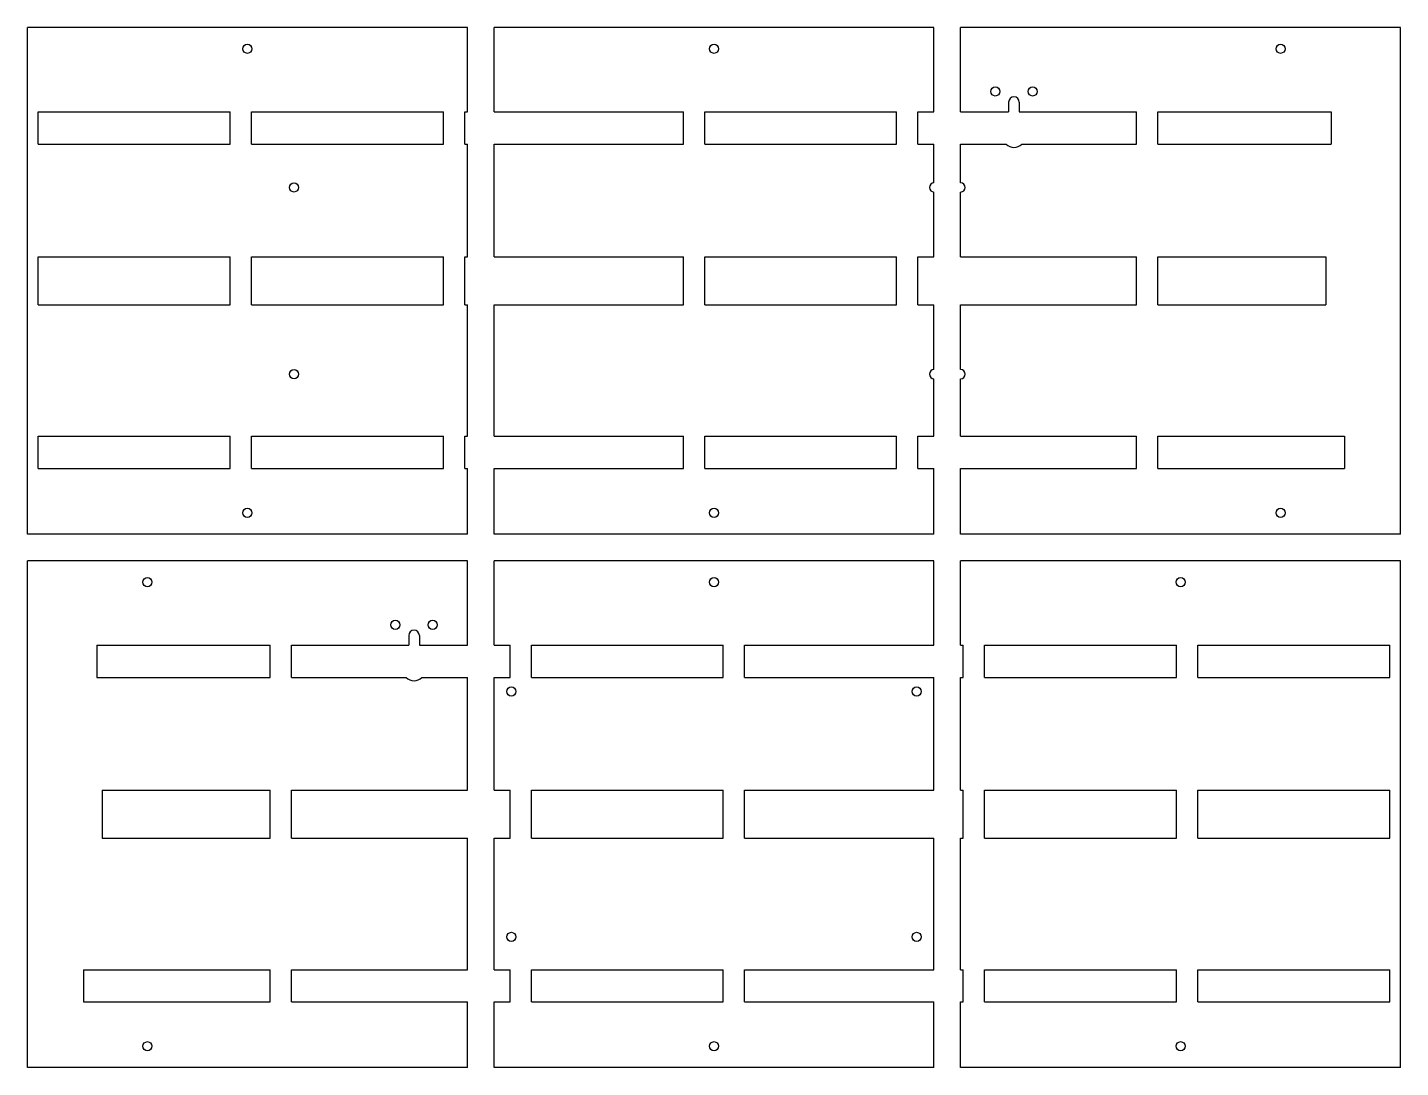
# Model space of a CAD drawing. Header units: millimetres. Extents: x 0 to 515, y 0 to 390.
import ezdxf

# ---------------------------------------------------------------- set-up
doc = ezdxf.new("R2010")
doc.units = ezdxf.units.MM
doc.layers.add('CUT', color=1, linetype='Continuous')

msp = doc.modelspace()

# ---------------------------------------------------------------- linework, layer by layer
at = {"layer": 'CUT'}
for p, q in [((0, 200), (0, 390)), ((165, 390), (0, 390)), ((165, 358.34), (165, 390)), ((175, 358.34), (175, 390)), ((340, 390), (175, 390)), ((340, 358.34), (340, 390)), ((350, 358.34), (350, 390)), ((515, 390), (350, 390)), ((515, 200), (515, 390)), ((368, 362), (368, 358.34)), ((372, 362), (372, 358.34)), ((4, 358.34), (76, 358.34)), ((4, 346.27), (4, 358.34)), ((76, 346.27), (76, 358.34)), ((84, 358.34), (156, 358.34)), ((84, 346.27), (84, 358.34)), ((156, 346.27), (156, 358.34)), ((164, 358.34), (165, 358.34)), ((164, 346.27), (164, 358.34)), ((175, 358.34), (246, 358.34)), ((246, 346.27), (246, 358.34)), ((254, 358.34), (326, 358.34)), ((254, 346.27), (254, 358.34)), ((326, 346.27), (326, 358.34)), ((334, 358.34), (340, 358.34)), ((334, 346.27), (334, 358.34)), ((350, 358.34), (368, 358.34)), ((372, 358.34), (416, 358.34)), ((416, 346.27), (416, 358.34)), ((424, 358.34), (488.98, 358.34)), ((424, 346.27), (424, 358.34)), ((488.98, 358.34), (488.98, 346.27)), ((4, 346.27), (76, 346.27)), ((84, 346.27), (156, 346.27)), ((164, 346.27), (165, 346.27)), ((165, 304.05), (165, 346.27)), ((175, 304.05), (175, 346.27)), ((175, 346.27), (246, 346.27)), ((254, 346.27), (326, 346.27)), ((334, 346.27), (340, 346.27)), ((340, 331.7), (340, 346.27)), ((350, 331.7), (350, 346.27)), ((350, 346.27), (367.08, 346.27)), ((372.92, 346.27), (416, 346.27)), ((424, 346.27), (488.98, 346.27)), ((340, 304.05), (340, 328.3)), ((350, 304.05), (350, 328.3)), ((4, 304.05), (76, 304.05)), ((4, 285.95), (4, 304.05)), ((76, 285.95), (76, 304.05)), ((84, 304.05), (156, 304.05)), ((84, 285.95), (84, 304.05)), ((156, 285.95), (156, 304.05)), ((164, 304.05), (165, 304.05)), ((164, 285.95), (164, 304.05)), ((175, 304.05), (246, 304.05)), ((246, 285.95), (246, 304.05)), ((254, 304.05), (326, 304.05)), ((254, 285.95), (254, 304.05)), ((326, 285.95), (326, 304.05)), ((334, 304.05), (340, 304.05)), ((334, 285.95), (334, 304.05)), ((350, 304.05), (416, 304.05)), ((416, 285.95), (416, 304.05)), ((424, 304.05), (486.97, 304.05)), ((424, 285.95), (424, 304.05)), ((486.97, 304.05), (486.97, 285.95)), ((4, 285.95), (76, 285.95)), ((84, 285.95), (156, 285.95)), ((164, 285.95), (165, 285.95)), ((165, 236.69), (165, 285.95)), ((175, 236.69), (175, 285.95)), ((175, 285.95), (246, 285.95)), ((254, 285.95), (326, 285.95)), ((334, 285.95), (340, 285.95)), ((340, 261.7), (340, 285.95)), ((350, 261.7), (350, 285.95)), ((350, 285.95), (416, 285.95)), ((424, 285.95), (486.97, 285.95)), ((340, 236.69), (340, 258.3)), ((350, 236.69), (350, 258.3)), ((4, 236.69), (76, 236.69)), ((4, 224.63), (4, 236.69)), ((76, 224.63), (76, 236.69)), ((84, 236.69), (156, 236.69)), ((84, 224.63), (84, 236.69)), ((156, 224.63), (156, 236.69)), ((164, 236.69), (165, 236.69)), ((164, 224.63), (164, 236.69)), ((175, 236.69), (246, 236.69)), ((246, 224.63), (246, 236.69)), ((254, 236.69), (326, 236.69)), ((254, 224.63), (254, 236.69)), ((326, 224.63), (326, 236.69)), ((334, 236.69), (340, 236.69)), ((334, 224.63), (334, 236.69)), ((350, 236.69), (416, 236.69)), ((416, 224.63), (416, 236.69)), ((424, 236.69), (494.01, 236.69)), ((424, 224.63), (424, 236.69)), ((494.01, 236.69), (494.01, 224.63)), ((4, 224.63), (76, 224.63)), ((84, 224.63), (156, 224.63)), ((164, 224.63), (165, 224.63)), ((165, 200), (165, 224.63)), ((175, 200), (175, 224.63)), ((175, 224.63), (246, 224.63)), ((254, 224.63), (326, 224.63)), ((334, 224.63), (340, 224.63)), ((340, 200), (340, 224.63)), ((350, 200), (350, 224.63)), ((350, 224.63), (416, 224.63)), ((424, 224.63), (494.01, 224.63)), ((165, 200), (0, 200)), ((340, 200), (175, 200)), ((515, 200), (350, 200)), ((0, 0), (0, 190)), ((165, 190), (0, 190)), ((165, 158.34), (165, 190)), ((175, 158.34), (175, 190)), ((340, 190), (175, 190)), ((340, 158.34), (340, 190)), ((350, 158.34), (350, 190)), ((515, 190), (350, 190)), ((515, 0), (515, 190)), ((143, 162), (143, 158.34)), ((147, 162), (147, 158.34)), ((26.02, 158.34), (91, 158.34)), ((26.02, 158.34), (26.02, 146.27)), ((91, 146.27), (91, 158.34)), ((99, 158.34), (143, 158.34)), ((99, 146.27), (99, 158.34)), ((147, 158.34), (165, 158.34)), ((175, 158.34), (181, 158.34)), ((181, 146.27), (181, 158.34)), ((189, 158.34), (261, 158.34)), ((189, 146.27), (189, 158.34)), ((261, 146.27), (261, 158.34)), ((269, 158.34), (340, 158.34)), ((269, 146.27), (269, 158.34)), ((350, 158.34), (351, 158.34)), ((351, 146.27), (351, 158.34)), ((359, 158.34), (431, 158.34)), ((359, 146.27), (359, 158.34)), ((431, 146.27), (431, 158.34)), ((439, 158.34), (511, 158.34)), ((439, 146.27), (439, 158.34)), ((511, 146.27), (511, 158.34)), ((26.02, 146.27), (91, 146.27)), ((99, 146.27), (142.08, 146.27)), ((147.92, 146.27), (165, 146.27)), ((165, 104.05), (165, 146.27)), ((175, 104.05), (175, 146.27)), ((175, 146.27), (181, 146.27)), ((189, 146.27), (261, 146.27)), ((269, 146.27), (340, 146.27)), ((340, 104.05), (340, 146.27)), ((350, 104.05), (350, 146.27)), ((350, 146.27), (351, 146.27)), ((359, 146.27), (431, 146.27)), ((439, 146.27), (511, 146.27)), ((28.03, 104.05), (91, 104.05)), ((28.03, 104.05), (28.03, 85.95)), ((91, 85.95), (91, 104.05)), ((99, 104.05), (165, 104.05)), ((99, 85.95), (99, 104.05)), ((175, 104.05), (181, 104.05)), ((181, 85.95), (181, 104.05)), ((189, 104.05), (261, 104.05)), ((189, 85.95), (189, 104.05)), ((261, 85.95), (261, 104.05)), ((269, 104.05), (340, 104.05)), ((269, 85.95), (269, 104.05)), ((350, 104.05), (351, 104.05)), ((351, 85.95), (351, 104.05)), ((359, 104.05), (431, 104.05)), ((359, 85.95), (359, 104.05)), ((431, 85.95), (431, 104.05)), ((439, 104.05), (511, 104.05)), ((439, 85.95), (439, 104.05)), ((511, 85.95), (511, 104.05)), ((28.03, 85.95), (91, 85.95)), ((99, 85.95), (165, 85.95)), ((165, 36.69), (165, 85.95)), ((175, 36.69), (175, 85.95)), ((175, 85.95), (181, 85.95)), ((189, 85.95), (261, 85.95)), ((269, 85.95), (340, 85.95)), ((340, 36.69), (340, 85.95)), ((350, 36.69), (350, 85.95)), ((350, 85.95), (351, 85.95)), ((359, 85.95), (431, 85.95)), ((439, 85.95), (511, 85.95)), ((20.99, 36.69), (91, 36.69)), ((20.99, 36.69), (20.99, 24.63)), ((91, 24.63), (91, 36.69)), ((99, 36.69), (165, 36.69)), ((99, 24.63), (99, 36.69)), ((175, 36.69), (181, 36.69)), ((181, 24.63), (181, 36.69)), ((189, 36.69), (261, 36.69)), ((189, 24.63), (189, 36.69)), ((261, 24.63), (261, 36.69)), ((269, 36.69), (340, 36.69)), ((269, 24.63), (269, 36.69)), ((350, 36.69), (351, 36.69)), ((351, 24.63), (351, 36.69)), ((359, 36.69), (431, 36.69)), ((359, 24.63), (359, 36.69)), ((431, 24.63), (431, 36.69)), ((439, 36.69), (511, 36.69)), ((439, 24.63), (439, 36.69)), ((511, 24.63), (511, 36.69)), ((20.99, 24.63), (91, 24.63)), ((99, 24.63), (165, 24.63)), ((165, 0), (165, 24.63)), ((175, 0), (175, 24.63)), ((175, 24.63), (181, 24.63)), ((189, 24.63), (261, 24.63)), ((269, 24.63), (340, 24.63)), ((340, 0), (340, 24.63)), ((350, 0), (350, 24.63)), ((350, 24.63), (351, 24.63)), ((359, 24.63), (431, 24.63)), ((439, 24.63), (511, 24.63)), ((165, 0), (0, 0)), ((340, 0), (175, 0)), ((515, 0), (350, 0))]:
    msp.add_line(p, q, dxfattribs=at)
for centre in [(82.5, 382), (257.5, 382), (470, 382), (363, 366), (377, 366), (100, 330), (100, 260), (82.5, 208), (257.5, 208), (470, 208), (45, 182), (257.5, 182), (432.5, 182), (138, 166), (152, 166), (181.5, 141), (333.5, 141), (181.5, 49), (333.5, 49), (45, 8), (257.5, 8), (432.5, 8)]:
    msp.add_circle(centre, 1.7, dxfattribs=at)
for centre, radius, start, end in [((370, 362), 2, 0, 180), ((370, 349), 4, 223.0143, 316.9857), ((340, 330), 1.7, 90, 270), ((350, 330), 1.7, 270, 90), ((340, 260), 1.7, 90, 270), ((350, 260), 1.7, 270, 90), ((145, 162), 2, 0, 180), ((145, 149), 4, 223.0143, 316.9857)]:
    msp.add_arc(centre, radius, start, end, dxfattribs=at)

doc.saveas('drawing.dxf')
